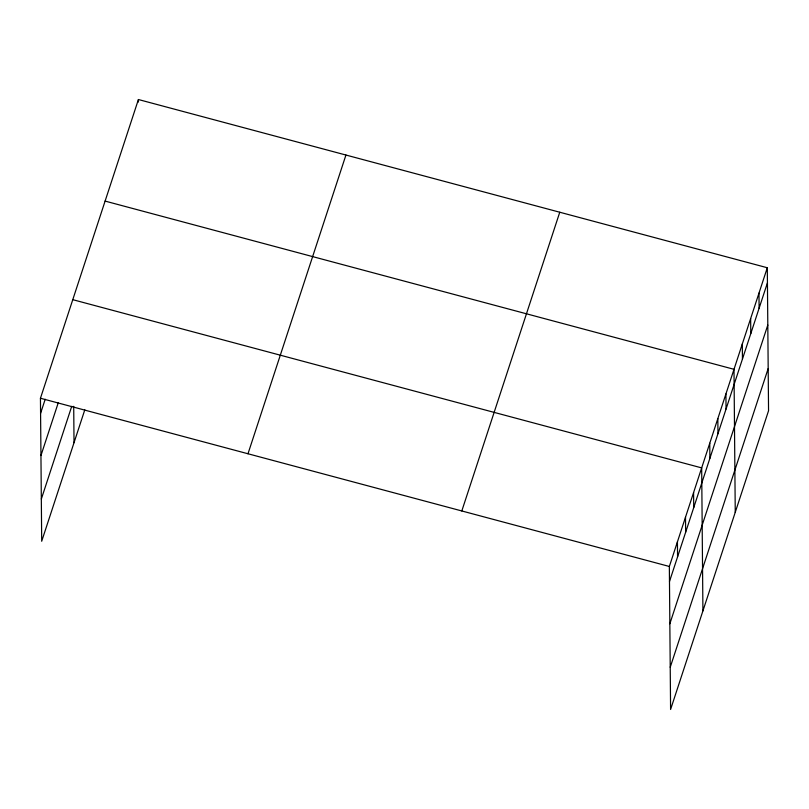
<?xml version="1.0" encoding="UTF-8"?>
<svg xmlns="http://www.w3.org/2000/svg" width="809" height="809" viewBox="0 0 809 809"><rect width="100%" height="100%" fill="white"/><g stroke="black" fill="none" stroke-linecap="round" stroke-linejoin="round"><path stroke-width="1.21" d="M84.803 409.819L41.694 541.251L40.45 398.25L138.41 99.527L767.306 267.749L768.55 410.75L670.59 709.473L669.346 566.472L767.306 267.749M40.581 413.328L45.203 399.252M40.946 455.548L58.268 402.73M41.33 499.042L71.728 406.33M247.989 453.758L345.939 155.035M461.808 510.954L559.767 212.231M669.478 581.55L767.438 282.826M669.842 623.769L767.802 325.046M670.226 667.263L768.186 368.54M105.099 201.087L733.996 369.308L735.25 512.319M72.78 299.674L701.676 467.895L702.92 610.896M40.45 398.25L669.346 566.472M758.973 293.141L759.105 308.219M750.651 318.534L750.782 333.611M742.318 343.916L742.45 359.004M725.916 393.953L726.047 409.041M717.836 418.597L717.967 433.685M709.756 443.241L709.887 458.329M693.586 492.539L693.717 507.617M685.506 517.184L685.638 532.261M677.426 541.828L677.558 556.905M138.41 99.527L138.43 102.035M73.71 406.32L74.023 442.675"/></g></svg>
